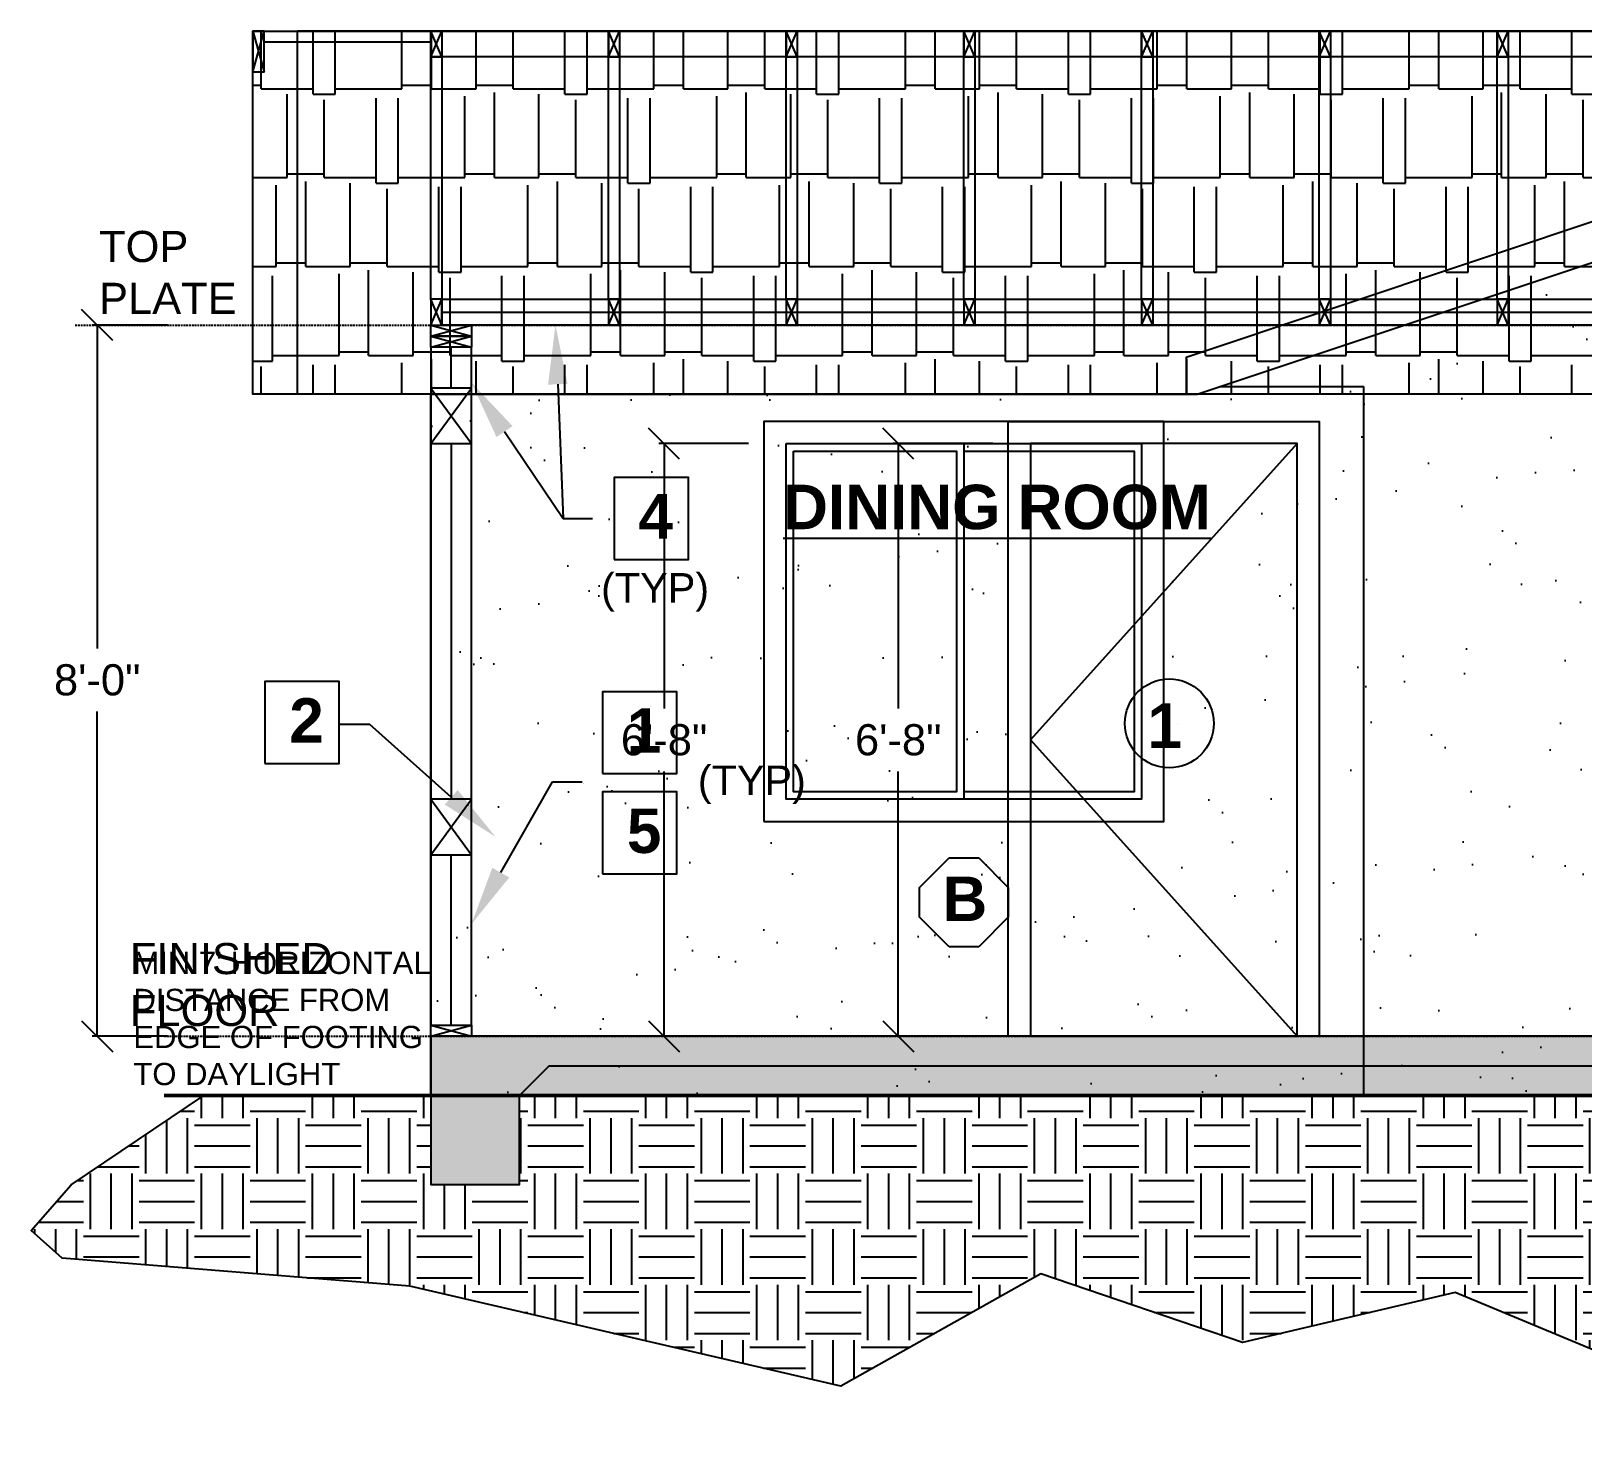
# Model space of a CAD drawing. Header units: inches. Extents: x -3572 to 2430, y -4559 to 3072.
# Drawn here: x -2204.6 to -1995, y -1273.3 to -1084.2 of the extents above; entities that cross this region are included whole.
import ezdxf
from ezdxf import colors
from ezdxf.entities.mleader import LeaderData, LeaderLine
from ezdxf.math import Vec2, Vec3

# ---------------------------------------------------------------- set-up
doc = ezdxf.new("R2010")
doc.units = ezdxf.units.IN
doc.header["$MEASUREMENT"] = 0
doc.linetypes.add('DASHED2', pattern=[0.375, 0.25, -0.125])
for name, color, linetype in [('Elevation - Back Details', 6, 'Continuous'), ('Elevation - Front & Back Dim & Labels', 190, 'Continuous'), ('Elevation - Front Details', 3, 'Continuous'), ('Elevation - Section A', 7, 'Continuous'), ('Elevation - Section B', 7, 'Continuous')]:
    doc.layers.add(name, color=color, linetype=linetype)
doc.layers.add('Wall Insulation - Section A', color=40, linetype='BATTING', transparency=0.5)
doc.styles.get("Standard").update_dxf_attribs({"font": 'arial.ttf'})
doc.linetypes.add('BATTING', pattern='A,0.0001,-0.1,[134,ltypeshp.shx,S=0.1,R=0,X=-0.1,Y=0],-0.2,[134,ltypeshp.shx,S=0.1,R=180,X=0.1,Y=0],-0.1', length=0.4001)
doc.dimstyles.get("Standard").update_dxf_attribs({"dimscale": 0.7, "dimtxt": 6, "dimasz": 6, "dimexe": 1, "dimexo": 3, "dimgap": 3, "dimtad": 0, "dimtih": 1, "dimtoh": 1, "dimdec": 4, "dimzin": 1, "dimdsep": 46, "dimlunit": 4, "dimtxsty": 'Standard', "dimblk": 'OBLIQUE', "dimcen": 0.09, "dimadec": 0, "dimazin": 0, "dimtfac": 1, "dimtdec": 4, "dimtofl": 0, "dimtmove": 0, "dimatfit": 3, "dimfxl": 1, "dimtolj": 1, "dimtzin": 0, "dimarcsym": 0})

# ---------------------------------------------------------------- blocks, each defined once
blk = doc.blocks.new('_Oblique')
at = {"color": 0, "linetype": 'ByBlock', "lineweight": -2}
blk.add_line((-0.5, -0.5), (0.5, 0.5), dxfattribs=at)
blk = doc.blocks.new('*D83')
at = {"layer": 'Defpoints', "color": 0, "transparency": 16777216}
for p in [(-2072.61, -1139.89), (-2087.47, -1219.89), (-2069.61, -1219.89)]:
    blk.add_point(p, dxfattribs=at)
at = {"layer": 'Elevation - Front Details', "color": 0, "lineweight": -2, "transparency": 16777216}
for p, q in [((-2074.71, -1139.89), (-2088.17, -1139.89)), ((-2087.47, -1139.89), (-2087.47, -1175.64)), ((-2087.47, -1219.89), (-2087.47, -1184.13)), ((-2071.71, -1219.89), (-2088.17, -1219.89))]:
    blk.add_line(p, q, dxfattribs=at)
at = {"layer": 'Elevation - Front Details', "color": 0, "lineweight": -2, "transparency": 16777216, "xscale": 4.199999999999999, "yscale": 4.199999999999999, "zscale": 4.199999999999999}
for p, rotation in [((-2087.47, -1139.89), 90), ((-2087.47, -1219.89), 270)]:
    blk.add_blockref('_Oblique', p, dxfattribs=dict(at, rotation=rotation))
at = {"layer": 'Elevation - Front Details', "color": 0, "transparency": 16777216, "insert": (-2087.47, -1179.89), "char_height": 4.2, "attachment_point": 5}
blk.add_mtext('\\A1;6\'-8"', dxfattribs=at)
blk = doc.blocks.new('*D84')
at = {"layer": 'Defpoints', "color": 0, "transparency": 16777216}
for p in [(-2105.61, -1139.89), (-2119.09, -1219.89), (-2100.85, -1219.89)]:
    blk.add_point(p, dxfattribs=at)
at = {"layer": 'Elevation - Back Details', "color": 0, "lineweight": -2, "transparency": 16777216}
for p, q in [((-2107.71, -1139.89), (-2119.79, -1139.89)), ((-2119.09, -1139.89), (-2119.09, -1175.64)), ((-2119.09, -1219.89), (-2119.09, -1184.13)), ((-2102.95, -1219.89), (-2119.79, -1219.89))]:
    blk.add_line(p, q, dxfattribs=at)
at = {"layer": 'Elevation - Back Details', "color": 0, "lineweight": -2, "transparency": 16777216, "xscale": 4.199999999999999, "yscale": 4.199999999999999, "zscale": 4.199999999999999}
for p, rotation in [((-2119.09, -1139.89), 90), ((-2119.09, -1219.89), 270)]:
    blk.add_blockref('_Oblique', p, dxfattribs=dict(at, rotation=rotation))
at = {"layer": 'Elevation - Back Details', "color": 0, "transparency": 16777216, "insert": (-2119.09, -1179.89), "char_height": 4.2, "attachment_point": 5}
blk.add_mtext('\\A1;6\'-8"', dxfattribs=at)
blk = doc.blocks.new('*D86')
at = {"layer": 'Defpoints', "color": 0, "transparency": 16777216}
for p in [(-2184.05, -1123.89), (-2195.64, -1219.89), (-2184.05, -1219.89)]:
    blk.add_point(p, dxfattribs=at)
at = {"layer": 'Elevation - Front & Back Dim & Labels', "color": 0, "lineweight": -2, "transparency": 16777216}
for p, q in [((-2186.15, -1123.89), (-2196.34, -1123.89)), ((-2195.64, -1123.89), (-2195.64, -1167.56)), ((-2195.64, -1219.89), (-2195.64, -1176.04)), ((-2186.15, -1219.89), (-2196.34, -1219.89))]:
    blk.add_line(p, q, dxfattribs=at)
at = {"layer": 'Elevation - Front & Back Dim & Labels', "color": 0, "lineweight": -2, "transparency": 16777216, "xscale": 4.199999999999999, "yscale": 4.199999999999999, "zscale": 4.199999999999999}
for p, rotation in [((-2195.64, -1123.89), 90), ((-2195.64, -1219.89), 270)]:
    blk.add_blockref('_Oblique', p, dxfattribs=dict(at, rotation=rotation))
at = {"layer": 'Elevation - Front & Back Dim & Labels', "color": 0, "transparency": 16777216, "insert": (-2195.64, -1171.8), "char_height": 4.2, "attachment_point": 5}
blk.add_mtext('\\A1;8\'-0"', dxfattribs=at)

msp = doc.modelspace()

# ---------------------------------------------------------------- hatches: boundary and pattern name
at = {"layer": 'Elevation - Back Details', "transparency": 33554559}
h = msp.add_hatch(dxfattribs=at)
h.set_pattern_fill('AR-RSHKE', color=256)
h.paths.add_polyline_path([(-1832.60726, -1084.19818), (-2174.60726, -1084.19818), (-2174.60726, -1123.88738), (-1832.60726, -1123.88738)])
h.paths.add_polyline_path([(-1832.60726, -1123.88738), (-2174.60726, -1123.88738), (-2174.60726, -1133.19808), (-1832.60726, -1133.19808)])
at = {"layer": 'Elevation - Back Details', "transparency": 33554610}
h = msp.add_hatch(dxfattribs=at)
h.set_pattern_fill('AR-SAND', color=256, scale=10)
h.paths.add_polyline_path([(-2150.60726, -1133.19808), (-2150.60726, -1219.88738), (-1850.60726, -1219.88738), (-1850.60726, -1133.19808)])
h.paths.add_polyline_path([(-1973.60726, -1136.88738), (-1895.60726, -1136.88738), (-1895.60726, -1190.88738), (-1973.60726, -1190.88738)], flags=16)
h.paths.add_polyline_path([(-2051.60726, -1190.88738), (-2105.60726, -1190.88738), (-2105.60726, -1136.88738), (-2051.60726, -1136.88738)], flags=16)
h.paths.add_polyline_path([(-1970.60726, -1139.88738), (-1934.60726, -1139.88738), (-1898.60726, -1139.88738), (-1898.60726, -1187.88738), (-1934.60726, -1187.88738), (-1970.60726, -1187.88738)], flags=0)
h.paths.add_polyline_path([(-1969.60726, -1140.88738), (-1935.60726, -1140.88738), (-1935.60726, -1186.88738), (-1969.60726, -1186.88738)], flags=0)
h.paths.add_polyline_path([(-2054.60726, -1187.88738), (-2078.60726, -1187.88738), (-2102.60726, -1187.88738), (-2102.60726, -1139.88738), (-2078.60726, -1139.88738), (-2054.60726, -1139.88738)], flags=0)
h.paths.add_polyline_path([(-2079.60726, -1186.88738), (-2101.60726, -1186.88738), (-2101.60726, -1140.88738), (-2079.60726, -1140.88738)], flags=0)
h.paths.add_polyline_path([(-2072.60726, -1199.80677), (-2072.60726, -1203.80677), (-2076.60726, -1207.80677), (-2080.60726, -1207.80677), (-2084.60726, -1203.80677), (-2084.60726, -1199.80677), (-2080.60726, -1195.80677), (-2076.60726, -1195.80677)], flags=16)
h.paths.add_polyline_path([(-1940.60726, -1198.73776), (-1936.60726, -1194.73776), (-1932.60726, -1194.73776), (-1928.60726, -1198.73776), (-1928.60726, -1202.73776), (-1932.60726, -1206.73776), (-1936.60726, -1206.73776), (-1940.60726, -1202.73776)], flags=16)
h.paths.add_polyline_path([(-2150.60726, -1219.88738), (-2150.60726, -1227.88738), (-1850.60726, -1227.88738), (-1850.60726, -1219.88738)])
h.paths.add_polyline_path([(-2128.89653, -1186.11249), (-2109.20622, -1186.11249), (-2109.20622, -1173.74823), (-2128.89653, -1173.74823)], flags=16)
h.paths.add_polyline_path([(-1938.98063, -1206.5403), (-1929.92742, -1206.5403), (-1929.92742, -1194.17604), (-1938.98063, -1194.17604)], flags=16)
h.paths.add_polyline_path([(-2083.09727, -1207.6093), (-2074.04407, -1207.6093), (-2074.04407, -1195.24504), (-2083.09727, -1195.24504)], flags=16)
at = {"layer": 'Elevation - Front Details', "transparency": 33554559}
h = msp.add_hatch(dxfattribs=at)
h.set_pattern_fill('AR-RSHKE', color=256)
h.paths.add_polyline_path([(-1937.60726, -1091.19816), (-1839.53939, -1123.88738), (-1826.60726, -1123.88738), (-1826.60726, -1084.19818), (-2168.60726, -1084.19818), (-2168.60726, -1123.88738), (-2035.67514, -1123.88738)])
h.paths.add_polyline_path([(-2035.67514, -1123.88738), (-2168.60726, -1123.88738), (-2168.60726, -1133.19808), (-2150.60726, -1133.19808), (-2048.60726, -1133.19808), (-2048.60726, -1128.19808)])
h.paths.add_polyline_path([(-1826.60726, -1123.88738), (-1839.53939, -1123.88738), (-1826.60726, -1128.19808)])
at = {"layer": 'Elevation - Front Details', "transparency": 33554610}
h = msp.add_hatch(dxfattribs=at)
h.set_pattern_fill('AR-SAND', color=256, scale=10)
h.paths.add_polyline_path([(-1850.60726, -1132.19808), (-1831.10727, -1132.19808), (-1856.03944, -1123.88738), (-1928.60726, -1123.88738), (-1928.60726, -1129.88746), (-1946.60726, -1129.88746), (-1946.60726, -1123.88738), (-2019.17508, -1123.88738), (-2044.10726, -1132.19808), (-2024.60726, -1132.19808), (-2024.60726, -1219.88738), (-1850.60726, -1219.88738)])
h.paths.add_polyline_path([(-1946.60726, -1111.88746), (-1928.60726, -1111.88746), (-1928.60726, -1123.88738), (-1856.03944, -1123.88738), (-1937.60726, -1096.69819), (-2019.17508, -1123.88738), (-1946.60726, -1123.88738)])
h.paths.add_polyline_path([(-2072.60726, -1136.88738), (-2030.60726, -1136.88738), (-2030.60726, -1219.88738), (-2024.60726, -1219.88738), (-2024.60726, -1132.19808), (-2044.10726, -1132.19808), (-2047.10726, -1133.19808), (-2048.60726, -1133.19808), (-2150.60726, -1133.19808), (-2150.60726, -1219.88738), (-2072.60726, -1219.88738)])
h.paths.add_polyline_path([(-2024.60726, -1219.88738), (-2150.60726, -1219.88738), (-2150.60726, -1227.88738), (-2024.60726, -1227.88738)])
h.paths.add_polyline_path([(-1850.60726, -1219.88738), (-2024.60726, -1219.88738), (-2024.60726, -1227.88738), (-1850.60726, -1227.88738)])
at = {"layer": 'Elevation - Section A', "linetype": 'ByBlock', "transparency": 33554534}
h = msp.add_hatch(dxfattribs=at)
h.set_pattern_fill('AR-CONC', color=256)
h.set_pattern_definition([(50, (0, 0), (7.172602, -0.627521), [0.75, -8.25]), (355, (0, 0), (-1.387513, 7.521921), [0.6, -6.6]), (100.45144, (0.598, -0.052), (5.785088, 6.8944), [0.637402, -7.011421]), (46.1842, (0, 2), (10.672413, -1.655193), [1.125, -12.375]), (96.63564, (0.889, 1.862), (9.34662, 9.741186), [0.956103, -10.517138]), (351.18416, (0, 2), (9.34662, 9.741186), [0.9, -9.9]), (21, (1, 1.5), (5.96907, -4.026189), [0.75, -8.25]), (326, (1, 1.5), (2.433153, 7.2515), [0.6, -6.6]), (71.45144, (1.4974, 1.1645), (8.402224, 3.225312), [0.637402, -7.011421]), (37.5, (0, 0), (0.1215986, 3.3289385), [0, -6.52, 0, -6.7, 0, -6.625]), (7.5, (0, 0), (2.6306954, 3.944117), [0, -3.82, 0, -6.37, 0, -2.525]), (327.5, (-2.23, 0), (5.3382244, -0.2255487), [0, -2.5, 0, -7.8, 0, -10.35]), (317.5, (-3.23, 0), (5.831862, 1.00105), [0, -3.25, 0, -5.18, 0, -7.35])])
h.paths.add_polyline_path([(-2134.60726, -1223.88738), (-1866.60726, -1223.88738), (-1862.60726, -1227.88738), (-1862.60726, -1239.88738), (-1850.60726, -1239.88738), (-1850.60726, -1219.88738), (-2150.60726, -1219.88738), (-2150.60726, -1239.88738), (-2138.60726, -1239.88738), (-2138.60726, -1227.88738)])
at = {"layer": 'Elevation - Section A', "transparency": 33554610}
h = msp.add_hatch(dxfattribs=at)
h.set_pattern_fill('AR-SAND', color=256)
h.set_pattern_definition([(37.5, (0, 0), (-0.0629934, 1.9268238), [0, -1.52, 0, -1.7, 0, -1.625]), (7.5, (0, 0), (1.7697767, 2.822146), [0, -0.82, 0, -1.37, 0, -0.525]), (327.5, (-1.23, 0), (3.1141419, 0.005659), [0, -0.5, 0, -1.8, 0, -2.35]), (317.5, (-1.23, 0), (3.0061266, 0.8776756), [0, -0.25, 0, -1.18, 0, -1.35])])
h.paths.add_polyline_path([(-1866.60726, -1223.88738), (-2024.60726, -1223.88738), (-2024.60726, -1227.88738), (-1862.60726, -1227.88738)])
h.paths.add_polyline_path([(-2024.60726, -1223.88738), (-2134.60726, -1223.88738), (-2138.60726, -1227.88738), (-2024.60726, -1227.88738)])
at = {"layer": 'Elevation - Section A', "transparency": 33554534}
h = msp.add_hatch(dxfattribs=at)
h.set_pattern_fill('EARTH', color=256, scale=30)
h.paths.add_polyline_path([(-1791.17011, -1227.88738), (-1850.60726, -1227.88738), (-1850.60726, -1239.88738), (-1862.60726, -1239.88738), (-1862.60726, -1227.88738), (-2138.60726, -1227.88738), (-2138.60726, -1239.88738), (-2150.60726, -1239.88738), (-2150.60726, -1227.88738), (-2181.22711, -1227.88738), (-2199.16133, -1239.95671), (-2204.57641, -1246.08391), (-2200.3697, -1249.84519), (-2153.43166, -1253.60648), (-2095.20205, -1267.10284), (-2068.21375, -1251.96209), (-2040.95766, -1261.22686), (-2012.27804, -1254.45709), (-1967.00822, -1273.2979), (-1939.18707, -1255.39548), (-1859.67435, -1262.65207), (-1827.22818, -1253.38818), (-1809.80749, -1247.63808)])

# ---------------------------------------------------------------- linework, layer by layer
at = {"layer": 'Elevation - Back Details'}
for p, q in [((-2150.60726, -1227.88738), (-2150.60726, -1133.69808)), ((-2080.60726, -1195.80677), (-2076.60726, -1195.80677)), ((-2076.60726, -1195.80677), (-2072.60726, -1199.80677)), ((-2084.60726, -1203.80677), (-2084.60726, -1199.80677)), ((-2072.60726, -1199.80677), (-2072.60726, -1203.80677)), ((-2076.60726, -1207.80677), (-2080.60726, -1207.80677))]:
    msp.add_line(p, q, dxfattribs=at)
for points in [[(-2174.60726, -1084.19818), (-1832.60726, -1084.19818), (-1832.60726, -1133.19808), (-2174.60726, -1133.19808), (-2174.60726, -1084.19818)], [(-2102.60726, -1139.88738), (-2078.60726, -1139.88738), (-2078.60726, -1187.88738), (-2102.60726, -1187.88738), (-2102.60726, -1139.88738)], [(-2078.60726, -1139.88738), (-2054.60726, -1139.88738), (-2054.60726, -1187.88738), (-2078.60726, -1187.88738)], [(-2078.60726, -1140.88738), (-2055.60726, -1140.88738), (-2055.60726, -1186.88738), (-2078.60726, -1186.88738)], [(-2084.60726, -1199.80677), (-2080.60726, -1195.80677)], [(-2080.60726, -1207.80677), (-2084.60726, -1203.80677)], [(-2072.60726, -1203.80677), (-2076.60726, -1207.80677)]]:
    msp.add_lwpolyline(points, dxfattribs=at)
for points in [[(-2105.60726, -1190.88738), (-2051.60726, -1190.88738), (-2051.60726, -1136.88738), (-2105.60726, -1136.88738)], [(-2101.60726, -1140.88738), (-2079.60726, -1140.88738), (-2079.60726, -1186.88738), (-2101.60726, -1186.88738)]]:
    msp.add_lwpolyline(points, close=True, dxfattribs=at)
at = {"layer": 'Elevation - Front & Back Dim & Labels', "linetype": 'DASHED2'}
for p, q in [((-2198.60726, -1123.88738), (-1762.61867, -1123.88738)), ((-2186.60726, -1219.88738), (-1814.60726, -1219.88738))]:
    msp.add_line(p, q, dxfattribs=at)
at = {"layer": 'Elevation - Front & Back Dim & Labels', "linetype": 'ByBlock', "lineweight": 50}
msp.add_line((-2186.60726, -1227.88738), (-1814.60726, -1227.88738), dxfattribs=at)
at = {"layer": 'Elevation - Front & Back Dim & Labels'}
msp.add_lwpolyline([(-2173.01653, -1183.07192), (-2162.97889, -1183.07192), (-2162.97889, -1172.01665), (-2173.01653, -1172.01665)], close=True, dxfattribs=at)
at = {"layer": 'Elevation - Front Details'}
for p, q in [((-2168.60726, -1133.19808), (-2168.60726, -1084.19818)), ((-1826.60726, -1084.19818), (-2168.60726, -1084.19818)), ((-2048.60726, -1128.19808), (-1937.60726, -1091.19816)), ((-2047.10726, -1133.19808), (-1937.60726, -1096.69819)), ((-2048.60726, -1128.19808), (-2048.60726, -1133.19808)), ((-2150.60726, -1133.19808), (-2168.60726, -1133.19808)), ((-2150.60726, -1133.19808), (-2048.60726, -1133.19808)), ((-2150.60726, -1227.88738), (-2150.60726, -1133.19808)), ((-2048.60726, -1133.19808), (-2047.10726, -1133.19808)), ((-2044.10726, -1132.19808), (-2024.60726, -1132.19808)), ((-2024.60726, -1227.88738), (-2024.60726, -1132.19808)), ((-2033.60726, -1139.88738), (-2069.60726, -1179.88738)), ((-2069.60726, -1179.88738), (-2033.60726, -1219.88738))]:
    msp.add_line(p, q, dxfattribs=at)
msp.add_lwpolyline([(-2072.60726, -1219.88738), (-2072.60726, -1136.88738), (-2030.60726, -1136.88738), (-2030.60726, -1219.88738)], dxfattribs=at)
msp.add_lwpolyline([(-2069.60726, -1219.88738), (-2033.60726, -1219.88738), (-2033.60726, -1139.88738), (-2069.60726, -1139.88738)], close=True, dxfattribs=at)
msp.add_circle((-2050.8674, -1177.65715), 6, dxfattribs=at)
at = {"layer": 'Elevation - Section A'}
for p, q in [((-2174.60726, -1089.69818), (-2173.10726, -1084.19818)), ((-2174.60726, -1084.19818), (-2173.10726, -1089.69818)), ((-2173.10726, -1084.19818), (-1834.10726, -1084.19818)), ((-2173.10726, -1087.69818), (-2173.10726, -1084.19818)), ((-2150.60726, -1085.69818), (-2173.10726, -1085.69818)), ((-2150.60726, -1087.69818), (-2149.10726, -1087.69818)), ((-1850.60726, -1087.69818), (-2150.60726, -1087.69818)), ((-2126.60726, -1087.69818), (-2125.10726, -1087.69818)), ((-2102.60726, -1087.69818), (-2101.10726, -1087.69818)), ((-2078.60726, -1087.69818), (-2077.10726, -1087.69818)), ((-2054.60726, -1087.69818), (-2053.10726, -1087.69818)), ((-2030.60726, -1087.69818), (-2029.10726, -1087.69818)), ((-2006.60726, -1087.69818), (-2005.10726, -1087.69818)), ((-2150.60726, -1123.88738), (-2149.10726, -1123.88738)), ((-2150.60726, -1123.88738), (-2145.10726, -1125.38738)), ((-2150.60726, -1125.38738), (-2145.10726, -1123.88738)), ((-2150.60726, -1125.38738), (-2145.10726, -1126.88738)), ((-2150.60726, -1126.88738), (-2145.10726, -1125.38738)), ((-2126.60726, -1123.88738), (-2125.10726, -1123.88738)), ((-2102.60726, -1123.88738), (-2101.10726, -1123.88738)), ((-2078.60726, -1123.88738), (-2077.10726, -1123.88738)), ((-2054.60726, -1123.88738), (-2053.10726, -1123.88738)), ((-2030.60726, -1123.88738), (-2029.10726, -1123.88738)), ((-2006.60726, -1123.88738), (-2005.10726, -1123.88738)), ((-2150.60726, -1132.38738), (-2145.10726, -1139.88738)), ((-2150.60726, -1139.88738), (-2145.10726, -1132.38738)), ((-2150.60726, -1132.38738), (-2145.10726, -1139.88738)), ((-2150.60726, -1139.88738), (-2145.10726, -1132.38738)), ((-2147.85726, -1139.88738), (-2147.85726, -1187.88738)), ((-2147.85726, -1139.88738), (-2147.85726, -1187.88738)), ((-2150.60726, -1187.88738), (-2145.10726, -1195.38738)), ((-2150.60726, -1195.38738), (-2145.10726, -1187.88738)), ((-2150.60726, -1187.88738), (-2145.10726, -1195.38738)), ((-2150.60726, -1195.38738), (-2145.10726, -1187.88738)), ((-2150.60726, -1218.38738), (-2145.10726, -1219.88738)), ((-2150.60726, -1219.88738), (-2145.10726, -1218.38738))]:
    msp.add_line(p, q, dxfattribs=at)
for points in [[(-2174.60726, -1089.69818), (-2173.10726, -1089.69818), (-2173.10726, -1084.19818), (-2174.60726, -1084.19818)], [(-2150.60726, -1125.38738), (-2150.60726, -1123.88738), (-2145.10726, -1123.88738), (-2145.10726, -1125.38738)], [(-2150.60726, -1126.88738), (-2150.60726, -1125.38738), (-2145.10726, -1125.38738), (-2145.10726, -1126.88738)], [(-2150.60726, -1218.38738), (-2145.10726, -1218.38738), (-2145.10726, -1126.88738), (-2150.60726, -1126.88738)], [(-2150.60726, -1139.88738), (-2145.10726, -1139.88738), (-2145.10726, -1132.38738), (-2150.60726, -1132.38738)], [(-2150.60726, -1139.88738), (-2145.10726, -1139.88738), (-2145.10726, -1132.38738), (-2150.60726, -1132.38738)], [(-2125.85124, -1155.51444), (-2115.81359, -1155.51444), (-2115.81359, -1144.45917), (-2125.85124, -1144.45917)], [(-2127.41964, -1184.42714), (-2117.382, -1184.42714), (-2117.382, -1173.37187), (-2127.41964, -1173.37187)], [(-2150.60726, -1195.38738), (-2145.10726, -1195.38738), (-2145.10726, -1187.88738), (-2150.60726, -1187.88738)], [(-2150.60726, -1195.38738), (-2145.10726, -1195.38738), (-2145.10726, -1187.88738), (-2150.60726, -1187.88738)], [(-2127.41964, -1197.96553), (-2117.382, -1197.96553), (-2117.382, -1186.91026), (-2127.41964, -1186.91026)], [(-2150.60726, -1219.88738), (-2150.60726, -1218.38738), (-2145.10726, -1218.38738), (-2145.10726, -1219.88738)], [(-2138.60726, -1227.88738), (-2134.60726, -1223.88738), (-1866.60726, -1223.88738), (-1862.60726, -1227.88738), (-1862.60726, -1239.88738), (-1850.60726, -1239.88738), (-1850.60726, -1219.88738), (-2150.60726, -1219.88738), (-2150.60726, -1239.88738), (-2138.60726, -1239.88738)]]:
    msp.add_lwpolyline(points, close=True, dxfattribs=at)
for points in [[(-2150.60726, -1120.38738), (-2150.60726, -1084.19818), (-2149.10726, -1084.19818), (-2149.10726, -1120.38738), (-2150.60726, -1120.38738)], [(-2149.10726, -1084.19818), (-2149.10726, -1087.69818), (-2150.60726, -1084.19818), (-2150.60726, -1087.69818), (-2149.10726, -1084.19818), (-2150.60726, -1084.19818)], [(-2126.60726, -1120.38738), (-2126.60726, -1084.19818), (-2125.10726, -1084.19818), (-2125.10726, -1120.38738), (-2126.60726, -1120.38738)], [(-2125.10726, -1084.19818), (-2125.10726, -1087.69818), (-2126.60726, -1084.19818), (-2126.60726, -1087.69818), (-2125.10726, -1084.19818), (-2126.60726, -1084.19818)], [(-2102.60726, -1120.38738), (-2102.60726, -1084.19818), (-2101.10726, -1084.19818), (-2101.10726, -1120.38738), (-2102.60726, -1120.38738)], [(-2101.10726, -1084.19818), (-2101.10726, -1087.69818), (-2102.60726, -1084.19818), (-2102.60726, -1087.69818), (-2101.10726, -1084.19818), (-2102.60726, -1084.19818)], [(-2078.60726, -1120.38738), (-2078.60726, -1084.19818), (-2077.10726, -1084.19818), (-2077.10726, -1120.38738), (-2078.60726, -1120.38738)], [(-2077.10726, -1084.19818), (-2077.10726, -1087.69818), (-2078.60726, -1084.19818), (-2078.60726, -1087.69818), (-2077.10726, -1084.19818), (-2078.60726, -1084.19818)], [(-2054.60726, -1120.38738), (-2054.60726, -1084.19818), (-2053.10726, -1084.19818), (-2053.10726, -1120.38738), (-2054.60726, -1120.38738)], [(-2053.10726, -1084.19818), (-2053.10726, -1087.69818), (-2054.60726, -1084.19818), (-2054.60726, -1087.69818), (-2053.10726, -1084.19818), (-2054.60726, -1084.19818)], [(-2030.60726, -1120.38738), (-2030.60726, -1084.19818), (-2029.10726, -1084.19818), (-2029.10726, -1120.38738), (-2030.60726, -1120.38738)], [(-2029.10726, -1084.19818), (-2029.10726, -1087.69818), (-2030.60726, -1084.19818), (-2030.60726, -1087.69818), (-2029.10726, -1084.19818), (-2030.60726, -1084.19818)], [(-2006.60726, -1120.38738), (-2006.60726, -1084.19818), (-2005.10726, -1084.19818), (-2005.10726, -1120.38738), (-2006.60726, -1120.38738)], [(-2005.10726, -1084.19818), (-2005.10726, -1087.69818), (-2006.60726, -1084.19818), (-2006.60726, -1087.69818), (-2005.10726, -1084.19818), (-2006.60726, -1084.19818)], [(-2149.10726, -1120.38738), (-2149.10726, -1123.88738), (-2150.60726, -1120.38738), (-2150.60726, -1123.88738), (-2149.10726, -1120.38738), (-2150.60726, -1120.38738)], [(-2149.10726, -1120.38738), (-1852.10726, -1120.38738), (-1852.10726, -1123.88738), (-2149.10726, -1123.88738), (-2149.10726, -1120.38738)], [(-2125.10726, -1120.38738), (-2125.10726, -1123.88738), (-2126.60726, -1120.38738), (-2126.60726, -1123.88738), (-2125.10726, -1120.38738), (-2126.60726, -1120.38738)], [(-2101.10726, -1120.38738), (-2101.10726, -1123.88738), (-2102.60726, -1120.38738), (-2102.60726, -1123.88738), (-2101.10726, -1120.38738), (-2102.60726, -1120.38738)], [(-2077.10726, -1120.38738), (-2077.10726, -1123.88738), (-2078.60726, -1120.38738), (-2078.60726, -1123.88738), (-2077.10726, -1120.38738), (-2078.60726, -1120.38738)], [(-2053.10726, -1120.38738), (-2053.10726, -1123.88738), (-2054.60726, -1120.38738), (-2054.60726, -1123.88738), (-2053.10726, -1120.38738), (-2054.60726, -1120.38738)], [(-2029.10726, -1120.38738), (-2029.10726, -1123.88738), (-2030.60726, -1120.38738), (-2030.60726, -1123.88738), (-2029.10726, -1120.38738), (-2030.60726, -1120.38738)], [(-2005.10726, -1120.38738), (-2005.10726, -1123.88738), (-2006.60726, -1120.38738), (-2006.60726, -1123.88738), (-2005.10726, -1120.38738), (-2006.60726, -1120.38738)]]:
    msp.add_lwpolyline(points, dxfattribs=at)
at = {"layer": 'Elevation - Section A', "linetype": 'ByBlock'}
msp.add_lwpolyline([(-1850.60726, -1227.88738), (-1791.17011, -1227.88738), (-1809.80749, -1247.63808), (-1827.22818, -1253.38818), (-1859.67435, -1262.65207), (-1939.18707, -1255.39548), (-1967.00822, -1273.2979), (-2012.27804, -1254.45709), (-2040.95766, -1261.22686), (-2068.21375, -1251.96209), (-2095.20205, -1267.10284), (-2153.43166, -1253.60648), (-2200.3697, -1249.84519), (-2204.57641, -1246.08391), (-2199.16133, -1239.95671), (-2181.22711, -1227.88738), (-2150.60726, -1227.88738), (-2150.60726, -1239.88738), (-2138.60726, -1239.88738), (-2138.60726, -1227.88738), (-1862.60726, -1227.88738), (-1862.60726, -1239.88738), (-1850.60726, -1239.88738)], close=True, dxfattribs=at)
at = {"layer": 'Elevation - Section B'}
for p, q in [((-2173.10726, -1085.69818), (-2173.10726, -1084.19818)), ((-2150.60726, -1084.19818), (-2150.60726, -1085.69818))]:
    msp.add_line(p, q, dxfattribs=at)
at = {"layer": 'Wall Insulation - Section A', "ltscale": 0.08}
msp.add_line((-2149.10726, -1122.13738), (-1852.10726, -1122.13738), dxfattribs=at)
at = {"layer": 'Wall Insulation - Section A', "ltscale": 0.12}
for p, q in [((-2147.85726, -1132.38738), (-2147.85726, -1126.88738)), ((-2147.85726, -1218.38738), (-2147.85726, -1195.38738))]:
    msp.add_line(p, q, dxfattribs=at)

# ---------------------------------------------------------------- texts
at = {"layer": 'Elevation - Back Details', "insert": (-2113.5209, -1198.33304), "char_height": 6, "attachment_point": 1}
msp.add_mtext_dynamic_manual_height_columns('\\pxqc;{\\fArial|b1|i0|c0|p34;B}', width=70.1010121, gutter_width=1, heights=[0], dxfattribs=at)
at = {"layer": 'Elevation - Front & Back Dim & Labels', "attachment_point": 1}
for s, width, gutter_width, insert, char_height in [('TOP \\PPLATE', 52.3901152, 0.7, (-2195.39436, -1111.17958), 4.2), ('{\\fArial|b1|i0|c0|p34;2}', 70.1010121, 1, (-2169.70811, -1174.25388), 6), ('FINISHED \\PFLOOR', 52.3901152, 0.7, (-2191.22668, -1207.29751), 4.2)]:
    msp.add_mtext_dynamic_manual_height_columns(s, width=width, gutter_width=gutter_width, heights=[0], dxfattribs=dict(at, insert=insert, char_height=char_height))
at = {"layer": 'Elevation - Front Details', "insert": (-2086.54103, -1174.96462), "char_height": 6, "attachment_point": 1}
msp.add_mtext_dynamic_manual_height_columns('\\pxqc;{\\fArial|b1|i0|c0|p34;1}', width=70.1010121, gutter_width=1, heights=[0], dxfattribs=at)
at = {"layer": 'Elevation - Section A', "attachment_point": 1}
for s, width, insert, char_height in [('\\pxqc;{\\fArial|b1|i0|c0|p34;\\LDINING ROOM}', 70.1010121, (-2109.18973, -1145.4399), 6), ('{\\fArial|b1|i0|c0|p34;4}', 70.1010121, (-2122.54282, -1146.6964), 6), ('(TYP)', 23.1015534, (-2127.59774, -1157.36746), 4), ('{\\fArial|b1|i0|c0|p34;1}', 70.1010121, (-2124.11123, -1175.6091), 6), ('(TYP)', 23.1015534, (-2114.53246, -1183.34049), 4), ('{\\fArial|b1|i0|c0|p34;5}', 70.1010121, (-2124.11123, -1189.14749), 6), ("MIN 7' HORIZONTAL DISTANCE FROM EDGE OF FOOTING TO DAYLIGHT", 42.2891892, (-2190.7592, -1208.47887), 3)]:
    msp.add_mtext_dynamic_manual_height_columns(s, width=width, gutter_width=1, heights=[0], dxfattribs=dict(at, insert=insert, char_height=char_height))

# ---------------------------------------------------------------- dimensions: what is measured, and where the dimension line sits
at = {"layer": 'Elevation - Back Details'}
dim = msp.add_linear_dim(base=(-2119.09026, -1219.88738), p1=(-2105.60726, -1139.88738), p2=(-2100.84876, -1219.88738), angle=90, dimstyle='Standard', dxfattribs=at)
dim.commit()
dim.dimension.update_dxf_attribs({"geometry": '*D84', "text_midpoint": (-2119.09026, -1179.88738), "dimtype": 160})
at = {"layer": 'Elevation - Front & Back Dim & Labels'}
dim = msp.add_linear_dim(base=(-2195.63617, -1219.88738), p1=(-2184.05414, -1123.88738), p2=(-2184.05414, -1219.88738), angle=90, dimstyle='Standard', dxfattribs=at)
dim.commit()
dim.dimension.update_dxf_attribs({"geometry": '*D86', "text_midpoint": (-2195.63617, -1171.79993), "dimtype": 160})
at = {"layer": 'Elevation - Front Details'}
dim = msp.add_linear_dim(base=(-2087.47236, -1219.88738), p1=(-2072.60726, -1139.88738), p2=(-2069.60726, -1219.88738), angle=90, dimstyle='Standard', dxfattribs=at)
dim.commit()
dim.dimension.update_dxf_attribs({"geometry": '*D83', "text_midpoint": (-2087.47236, -1179.88738)})

# ---------------------------------------------------------------- leaders
at = {"layer": 'Elevation - Front & Back Dim & Labels'}
ml = msp.add_multileader_mtext('Standard', dxfattribs=at)
ml.set_content('.', color=256)
ml.set_leader_properties()
ml.build(insert=Vec2(0, 0))
ml.multileader.update_dxf_attribs({"dogleg_length": 3.98438, "arrow_head_size": 8})
ctx = ml.context
ctx.base_point, ctx.char_height, ctx.arrow_head_size, ctx.landing_gap_size, ctx.plane_origin = Vec3(-2163.06889, -1177.79429), 0.5, 8, 0.09, Vec3(-2189.11663, -1194.15644)
ctx.text_align_type = 2
notes = []
notes.append((ctx, [(1, (1, 1, 0), (-2158.8346, -1177.79429), (-1, 0), 3.98438, [(0, [(-2141.86686, -1192.95835)], 0, [])])]))
ctx.mtext.insert, ctx.mtext.alignment, ctx.mtext.flow_direction = Vec3(-2162.90897, -1177.54429), 3, 5
at = {"layer": 'Elevation - Section A'}
ml = msp.add_multileader_mtext('Standard', dxfattribs=at)
ml.set_content('\\pxi-1,l1;   ', color=256)
ml.set_leader_properties()
ml.build(insert=Vec2(0, 0))
ml.multileader.update_dxf_attribs({"dogleg_length": 3.98438, "arrow_head_size": 8})
ctx = ml.context
ctx.base_point, ctx.char_height, ctx.arrow_head_size, ctx.landing_gap_size, ctx.plane_origin = Vec3(-2128.73987, -1149.98681), 3, 8, 0.09, Vec3(-2148.58058, -1171.8097)
notes.append((ctx, [(0, (1, 1, 0), (-2132.72424, -1149.98681), (1, 0), 3.98438, [(0, [(-2133.76024, -1123.88738)], 0, [])])]))
ctx.mtext.insert, ctx.mtext.width, ctx.mtext.flow_direction = Vec3(-2128.64987, -1148.48681), 37.7313968, 5
ml = msp.add_multileader_mtext('Standard', dxfattribs=at)
ml.set_content('\\pxi-1,l1;   ', color=256)
ml.set_leader_properties()
ml.build(insert=Vec2(0, 0))
ml.multileader.update_dxf_attribs({"dogleg_length": 3.98438, "arrow_head_size": 8})
ctx = ml.context
ctx.base_point, ctx.char_height, ctx.arrow_head_size, ctx.landing_gap_size, ctx.plane_origin = Vec3(-2128.73987, -1149.98681), 3, 8, 0.09, Vec3(-2148.58058, -1171.8097)
notes.append((ctx, [(0, (1, 1, 0), (-2132.72424, -1149.98681), (1, 0), 3.98438, [(0, [(-2145.10726, -1131.63738)], 0, [])])]))
ctx.mtext.insert, ctx.mtext.width, ctx.mtext.flow_direction = Vec3(-2128.64987, -1148.48681), 37.7313968, 5
ml = msp.add_multileader_mtext('Standard', dxfattribs=at)
ml.set_content('.', color=256)
ml.set_leader_properties()
ml.build(insert=Vec2(0, 0))
ml.multileader.update_dxf_attribs({"dogleg_length": 3.98438, "arrow_head_size": 8})
ctx = ml.context
ctx.base_point, ctx.char_height, ctx.arrow_head_size, ctx.landing_gap_size, ctx.plane_origin = Vec3(-2130.15534, -1185.52922), 0.5, 8, 0.09, Vec3(-2145.10726, -1204.74773)
notes.append((ctx, [(0, (1, 1, 0), (-2134.13971, -1185.52922), (1, 0), 3.98438, [(0, [(-2145.10726, -1204.74773)], 0, [])])]))
ctx.mtext.insert, ctx.mtext.width, ctx.mtext.flow_direction = Vec3(-2130.06534, -1185.27922), 1.0487796, 5
for ctx, leaders in notes:
    for number, flags, end, landing, length, lines in leaders:
        leader = LeaderData()
        leader.index, (leader.has_last_leader_line, leader.has_dogleg_vector, leader.attachment_direction) = number, flags
        leader.last_leader_point, leader.dogleg_vector, leader.dogleg_length = Vec3(end), Vec3(landing), length
        for number, points, colour, breaks in lines:
            line = LeaderLine()
            line.index, line.vertices, line.color, line.breaks = number, Vec3.list(points), colors.encode_raw_color(colour), breaks
            leader.lines.append(line)
        ctx.leaders.append(leader)

doc.saveas('drawing.dxf')
